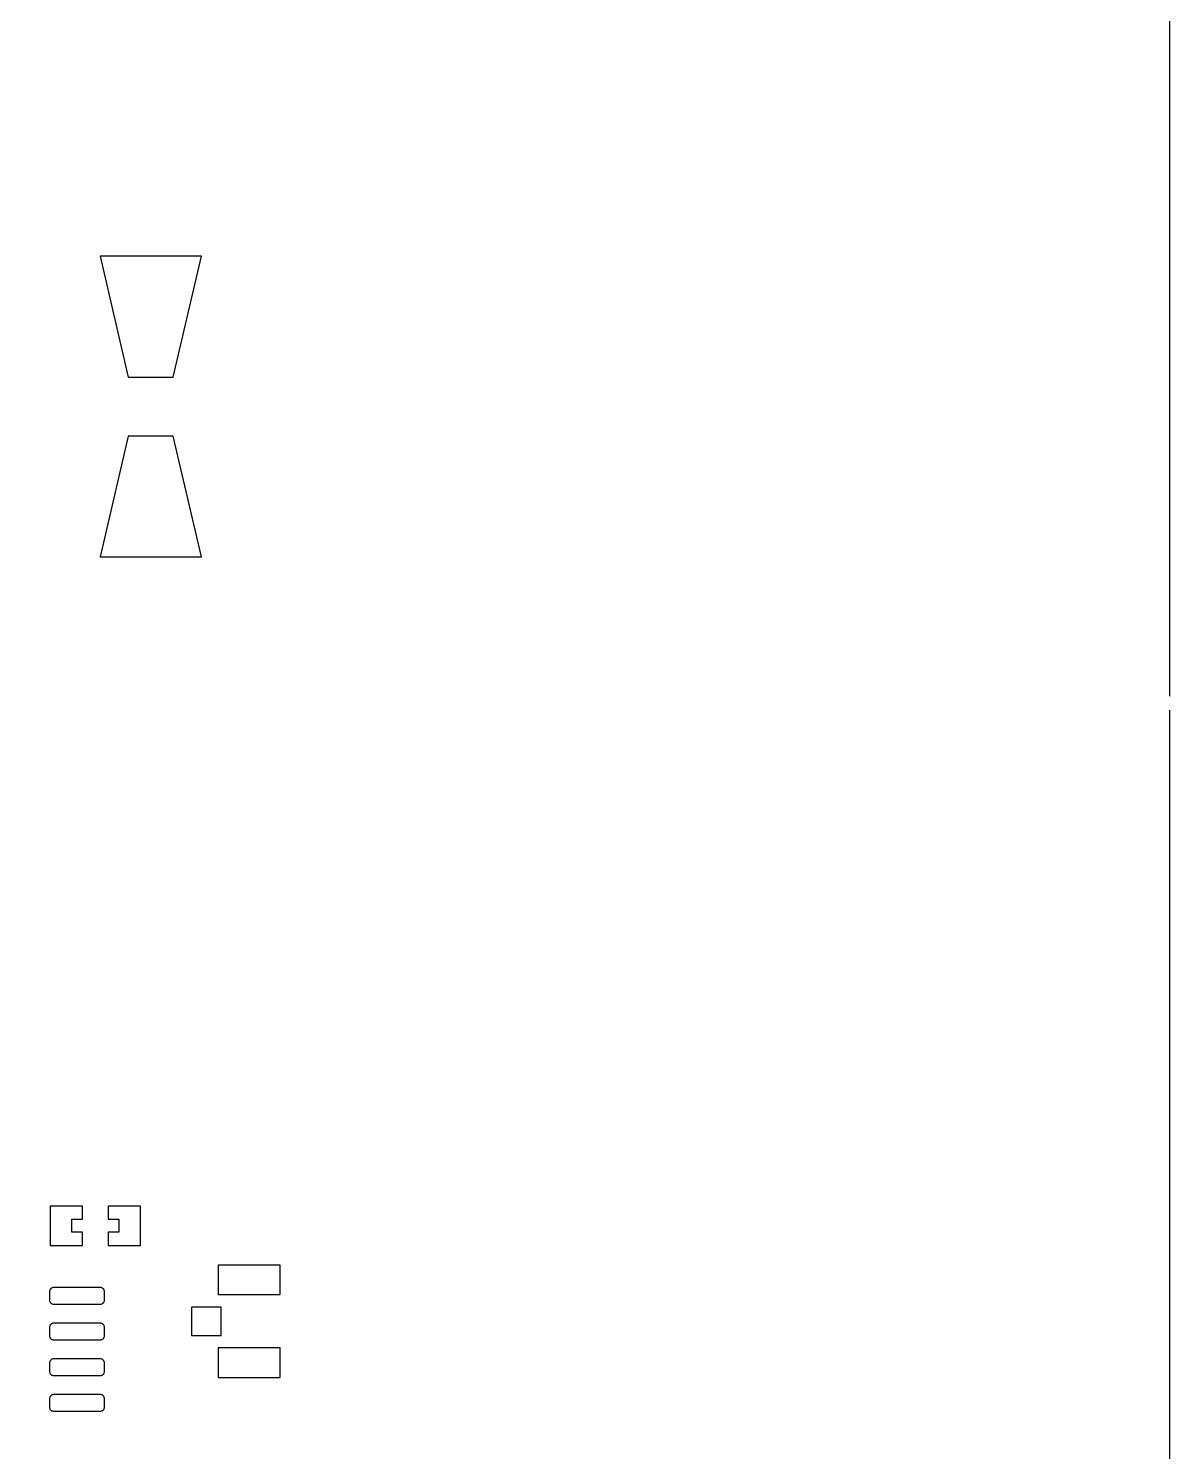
# Model space of a CAD drawing. Extents: x -75 to 75, y -125 to 75.
# Drawn here: x 34.4 to 75, y -26.6 to 24 of the extents above; entities that cross this region are included whole.
import ezdxf

# ---------------------------------------------------------------- set-up
doc = ezdxf.new("R2010")
doc.units = 0
doc.header["$MEASUREMENT"] = 0
doc.layers.get('0').update_dxf_attribs({"linetype": 'CONTINUOUS'})

msp = doc.modelspace()

# ---------------------------------------------------------------- linework, layer by layer
for points in [[(0.24958, 74.999712), (69.999604, 74.999712), (69.999604, 74.999712, -0.414214), (74.9996, 69.999702), (74.9996, 69.999702), (74.9996, 0.249696)], [(74.9996, -0.250297), (74.9996, -70.000298), (74.9996, -70.000298, -0.414214), (69.999604, -75.000293), (69.999604, -75.000293), (0.24958, -75.000293)]]:
    msp.add_lwpolyline(points, format="xyb")
for points in [[(40.55, 15.9), (36.95, 15.9), (36.95, 15.9), (37.95, 11.6), (37.95, 11.6), (39.55, 11.6), (39.55, 11.6), (40.55, 15.9)], [(39.55, 9.5), (37.95, 9.5), (37.95, 9.5), (36.95, 5.2), (36.95, 5.2), (40.55, 5.2), (40.55, 5.2), (39.55, 9.5)], [(36.32, -17.9), (35.17, -17.9), (35.17, -17.9), (35.17, -19.3), (35.17, -19.3), (36.32, -19.3), (36.32, -19.3), (36.32, -18.83), (36.32, -18.83), (35.94, -18.83), (35.94, -18.83), (35.94, -18.37), (35.94, -18.37), (36.32, -18.37), (36.32, -18.37), (36.32, -17.9)], [(38.38, -17.9), (37.23, -17.9), (37.23, -17.9), (37.23, -18.37), (37.23, -18.37), (37.61, -18.37), (37.61, -18.37), (37.61, -18.83), (37.61, -18.83), (37.23, -18.83), (37.23, -18.83), (37.23, -19.3), (37.23, -19.3), (38.38, -19.3), (38.38, -19.3), (38.38, -17.9)], [(43.35, -20), (41.15, -20), (41.15, -20), (41.15, -21.05), (41.15, -21.05), (43.35, -21.05), (43.35, -21.05), (43.35, -20)], [(36.95, -20.8), (35.3, -20.8), (35.3, -20.8), (35.28, -20.8), (35.28, -20.8), (35.27, -20.8), (35.27, -20.8), (35.26, -20.8), (35.26, -20.8), (35.24, -20.81), (35.24, -20.81), (35.23, -20.81), (35.23, -20.81), (35.22, -20.82), (35.22, -20.82), (35.2, -20.83), (35.2, -20.83), (35.19, -20.84), (35.19, -20.84), (35.18, -20.85), (35.18, -20.85), (35.17, -20.86), (35.17, -20.86), (35.17, -20.87), (35.17, -20.87), (35.16, -20.89), (35.16, -20.89), (35.16, -20.9), (35.16, -20.9), (35.15, -20.92), (35.15, -20.92), (35.15, -20.93), (35.15, -20.93), (35.15, -20.94), (35.15, -20.94), (35.15, -21.24), (35.15, -21.24), (35.15, -21.26), (35.15, -21.26), (35.15, -21.27), (35.15, -21.27), (35.16, -21.29), (35.16, -21.29), (35.16, -21.3), (35.16, -21.3), (35.17, -21.32), (35.17, -21.32), (35.17, -21.33), (35.17, -21.33), (35.18, -21.34), (35.18, -21.34), (35.19, -21.35), (35.19, -21.35), (35.2, -21.36), (35.2, -21.36), (35.22, -21.37), (35.22, -21.37), (35.23, -21.38), (35.23, -21.38), (35.24, -21.38), (35.24, -21.38), (35.26, -21.39), (35.26, -21.39), (35.27, -21.39), (35.27, -21.39), (35.28, -21.39), (35.28, -21.39), (35.3, -21.39), (35.3, -21.39), (36.95, -21.39), (36.95, -21.39), (36.97, -21.39), (36.97, -21.39), (36.98, -21.39), (36.98, -21.39), (36.99, -21.39), (36.99, -21.39), (37.01, -21.38), (37.01, -21.38), (37.02, -21.38), (37.02, -21.38), (37.03, -21.37), (37.03, -21.37), (37.04, -21.36), (37.04, -21.36), (37.06, -21.35), (37.06, -21.35), (37.07, -21.34), (37.07, -21.34), (37.08, -21.33), (37.08, -21.33), (37.08, -21.32), (37.08, -21.32), (37.09, -21.3), (37.09, -21.3), (37.09, -21.29), (37.09, -21.29), (37.1, -21.27), (37.1, -21.27), (37.1, -21.26), (37.1, -21.26), (37.1, -21.24), (37.1, -21.24), (37.1, -20.94), (37.1, -20.94), (37.1, -20.93), (37.1, -20.93), (37.1, -20.92), (37.1, -20.92), (37.09, -20.9), (37.09, -20.9), (37.09, -20.89), (37.09, -20.89), (37.08, -20.87), (37.08, -20.87), (37.08, -20.86), (37.08, -20.86), (37.07, -20.85), (37.07, -20.85), (37.06, -20.84), (37.06, -20.84), (37.04, -20.83), (37.04, -20.83), (37.03, -20.82), (37.03, -20.82), (37.02, -20.81), (37.02, -20.81), (37.01, -20.81), (37.01, -20.81), (36.99, -20.8), (36.99, -20.8), (36.98, -20.8), (36.98, -20.8), (36.97, -20.8), (36.97, -20.8), (36.95, -20.8)], [(41.25, -21.5), (40.2, -21.5), (40.2, -21.5), (40.2, -22.5), (40.2, -22.5), (41.25, -22.5), (41.25, -22.5), (41.25, -21.5)], [(36.95, -22.07), (35.3, -22.07), (35.3, -22.07), (35.28, -22.07), (35.28, -22.07), (35.27, -22.07), (35.27, -22.07), (35.26, -22.07), (35.26, -22.07), (35.24, -22.08), (35.24, -22.08), (35.23, -22.08), (35.23, -22.08), (35.22, -22.09), (35.22, -22.09), (35.2, -22.1), (35.2, -22.1), (35.19, -22.11), (35.19, -22.11), (35.18, -22.12), (35.18, -22.12), (35.17, -22.13), (35.17, -22.13), (35.17, -22.14), (35.17, -22.14), (35.16, -22.16), (35.16, -22.16), (35.16, -22.17), (35.16, -22.17), (35.15, -22.19), (35.15, -22.19), (35.15, -22.2), (35.15, -22.2), (35.15, -22.21), (35.15, -22.21), (35.15, -22.52), (35.15, -22.52), (35.15, -22.53), (35.15, -22.53), (35.15, -22.54), (35.15, -22.54), (35.16, -22.56), (35.16, -22.56), (35.16, -22.57), (35.16, -22.57), (35.17, -22.59), (35.17, -22.59), (35.17, -22.6), (35.17, -22.6), (35.18, -22.61), (35.18, -22.61), (35.19, -22.62), (35.19, -22.62), (35.2, -22.63), (35.2, -22.63), (35.22, -22.64), (35.22, -22.64), (35.23, -22.65), (35.23, -22.65), (35.24, -22.65), (35.24, -22.65), (35.26, -22.66), (35.26, -22.66), (35.27, -22.66), (35.27, -22.66), (35.28, -22.66), (35.28, -22.66), (35.3, -22.66), (35.3, -22.66), (36.95, -22.66), (36.95, -22.66), (36.97, -22.66), (36.97, -22.66), (36.98, -22.66), (36.98, -22.66), (36.99, -22.66), (36.99, -22.66), (37.01, -22.65), (37.01, -22.65), (37.02, -22.65), (37.02, -22.65), (37.03, -22.64), (37.03, -22.64), (37.04, -22.63), (37.04, -22.63), (37.06, -22.62), (37.06, -22.62), (37.07, -22.61), (37.07, -22.61), (37.08, -22.6), (37.08, -22.6), (37.08, -22.59), (37.08, -22.59), (37.09, -22.57), (37.09, -22.57), (37.09, -22.56), (37.09, -22.56), (37.1, -22.54), (37.1, -22.54), (37.1, -22.53), (37.1, -22.53), (37.1, -22.52), (37.1, -22.52), (37.1, -22.21), (37.1, -22.21), (37.1, -22.2), (37.1, -22.2), (37.1, -22.19), (37.1, -22.19), (37.09, -22.17), (37.09, -22.17), (37.09, -22.16), (37.09, -22.16), (37.08, -22.14), (37.08, -22.14), (37.08, -22.13), (37.08, -22.13), (37.07, -22.12), (37.07, -22.12), (37.06, -22.11), (37.06, -22.11), (37.04, -22.1), (37.04, -22.1), (37.03, -22.09), (37.03, -22.09), (37.02, -22.08), (37.02, -22.08), (37.01, -22.08), (37.01, -22.08), (36.99, -22.07), (36.99, -22.07), (36.98, -22.07), (36.98, -22.07), (36.97, -22.07), (36.97, -22.07), (36.95, -22.07)], [(43.35, -22.95), (41.15, -22.95), (41.15, -22.95), (41.15, -24), (41.15, -24), (43.35, -24), (43.35, -24), (43.35, -22.95)], [(36.95, -23.34), (35.3, -23.34), (35.3, -23.34), (35.28, -23.34), (35.28, -23.34), (35.27, -23.34), (35.27, -23.34), (35.26, -23.34), (35.26, -23.34), (35.24, -23.35), (35.24, -23.35), (35.23, -23.35), (35.23, -23.35), (35.22, -23.36), (35.22, -23.36), (35.2, -23.37), (35.2, -23.37), (35.19, -23.38), (35.19, -23.38), (35.18, -23.39), (35.18, -23.39), (35.17, -23.4), (35.17, -23.4), (35.17, -23.41), (35.17, -23.41), (35.16, -23.43), (35.16, -23.43), (35.16, -23.44), (35.16, -23.44), (35.15, -23.46), (35.15, -23.46), (35.15, -23.47), (35.15, -23.47), (35.15, -23.48), (35.15, -23.48), (35.15, -23.79), (35.15, -23.79), (35.15, -23.8), (35.15, -23.8), (35.15, -23.81), (35.15, -23.81), (35.16, -23.83), (35.16, -23.83), (35.16, -23.84), (35.16, -23.84), (35.17, -23.86), (35.17, -23.86), (35.17, -23.87), (35.17, -23.87), (35.18, -23.88), (35.18, -23.88), (35.19, -23.89), (35.19, -23.89), (35.2, -23.9), (35.2, -23.9), (35.22, -23.91), (35.22, -23.91), (35.23, -23.92), (35.23, -23.92), (35.24, -23.92), (35.24, -23.92), (35.26, -23.93), (35.26, -23.93), (35.27, -23.93), (35.27, -23.93), (35.28, -23.93), (35.28, -23.93), (35.3, -23.93), (35.3, -23.93), (36.95, -23.93), (36.95, -23.93), (36.97, -23.93), (36.97, -23.93), (36.98, -23.93), (36.98, -23.93), (36.99, -23.93), (36.99, -23.93), (37.01, -23.92), (37.01, -23.92), (37.02, -23.92), (37.02, -23.92), (37.03, -23.91), (37.03, -23.91), (37.04, -23.9), (37.04, -23.9), (37.06, -23.89), (37.06, -23.89), (37.07, -23.88), (37.07, -23.88), (37.08, -23.87), (37.08, -23.87), (37.08, -23.86), (37.08, -23.86), (37.09, -23.84), (37.09, -23.84), (37.09, -23.83), (37.09, -23.83), (37.1, -23.81), (37.1, -23.81), (37.1, -23.8), (37.1, -23.8), (37.1, -23.79), (37.1, -23.79), (37.1, -23.48), (37.1, -23.48), (37.1, -23.47), (37.1, -23.47), (37.1, -23.46), (37.1, -23.46), (37.09, -23.44), (37.09, -23.44), (37.09, -23.43), (37.09, -23.43), (37.08, -23.41), (37.08, -23.41), (37.08, -23.4), (37.08, -23.4), (37.07, -23.39), (37.07, -23.39), (37.06, -23.38), (37.06, -23.38), (37.04, -23.37), (37.04, -23.37), (37.03, -23.36), (37.03, -23.36), (37.02, -23.35), (37.02, -23.35), (37.01, -23.35), (37.01, -23.35), (36.99, -23.34), (36.99, -23.34), (36.98, -23.34), (36.98, -23.34), (36.97, -23.34), (36.97, -23.34), (36.95, -23.34)], [(36.95, -24.61), (35.3, -24.61), (35.3, -24.61), (35.28, -24.61), (35.28, -24.61), (35.27, -24.61), (35.27, -24.61), (35.26, -24.61), (35.26, -24.61), (35.24, -24.62), (35.24, -24.62), (35.23, -24.62), (35.23, -24.62), (35.22, -24.63), (35.22, -24.63), (35.2, -24.64), (35.2, -24.64), (35.19, -24.65), (35.19, -24.65), (35.18, -24.66), (35.18, -24.66), (35.17, -24.67), (35.17, -24.67), (35.17, -24.68), (35.17, -24.68), (35.16, -24.7), (35.16, -24.7), (35.16, -24.71), (35.16, -24.71), (35.15, -24.73), (35.15, -24.73), (35.15, -24.74), (35.15, -24.74), (35.15, -24.75), (35.15, -24.75), (35.15, -25.06), (35.15, -25.06), (35.15, -25.07), (35.15, -25.07), (35.15, -25.08), (35.15, -25.08), (35.16, -25.1), (35.16, -25.1), (35.16, -25.11), (35.16, -25.11), (35.17, -25.13), (35.17, -25.13), (35.17, -25.14), (35.17, -25.14), (35.18, -25.15), (35.18, -25.15), (35.19, -25.16), (35.19, -25.16), (35.2, -25.17), (35.2, -25.17), (35.22, -25.18), (35.22, -25.18), (35.23, -25.19), (35.23, -25.19), (35.24, -25.19), (35.24, -25.19), (35.26, -25.2), (35.26, -25.2), (35.27, -25.2), (35.27, -25.2), (35.28, -25.2), (35.28, -25.2), (35.3, -25.2), (35.3, -25.2), (36.95, -25.2), (36.95, -25.2), (36.97, -25.2), (36.97, -25.2), (36.98, -25.2), (36.98, -25.2), (36.99, -25.2), (36.99, -25.2), (37.01, -25.19), (37.01, -25.19), (37.02, -25.19), (37.02, -25.19), (37.03, -25.18), (37.03, -25.18), (37.04, -25.17), (37.04, -25.17), (37.06, -25.16), (37.06, -25.16), (37.07, -25.15), (37.07, -25.15), (37.08, -25.14), (37.08, -25.14), (37.08, -25.13), (37.08, -25.13), (37.09, -25.11), (37.09, -25.11), (37.09, -25.1), (37.09, -25.1), (37.1, -25.08), (37.1, -25.08), (37.1, -25.07), (37.1, -25.07), (37.1, -25.06), (37.1, -25.06), (37.1, -24.75), (37.1, -24.75), (37.1, -24.74), (37.1, -24.74), (37.1, -24.73), (37.1, -24.73), (37.09, -24.71), (37.09, -24.71), (37.09, -24.7), (37.09, -24.7), (37.08, -24.68), (37.08, -24.68), (37.08, -24.67), (37.08, -24.67), (37.07, -24.66), (37.07, -24.66), (37.06, -24.65), (37.06, -24.65), (37.04, -24.64), (37.04, -24.64), (37.03, -24.63), (37.03, -24.63), (37.02, -24.62), (37.02, -24.62), (37.01, -24.62), (37.01, -24.62), (36.99, -24.61), (36.99, -24.61), (36.98, -24.61), (36.98, -24.61), (36.97, -24.61), (36.97, -24.61), (36.95, -24.61)]]:
    msp.add_lwpolyline(points)

doc.saveas('drawing.dxf')
